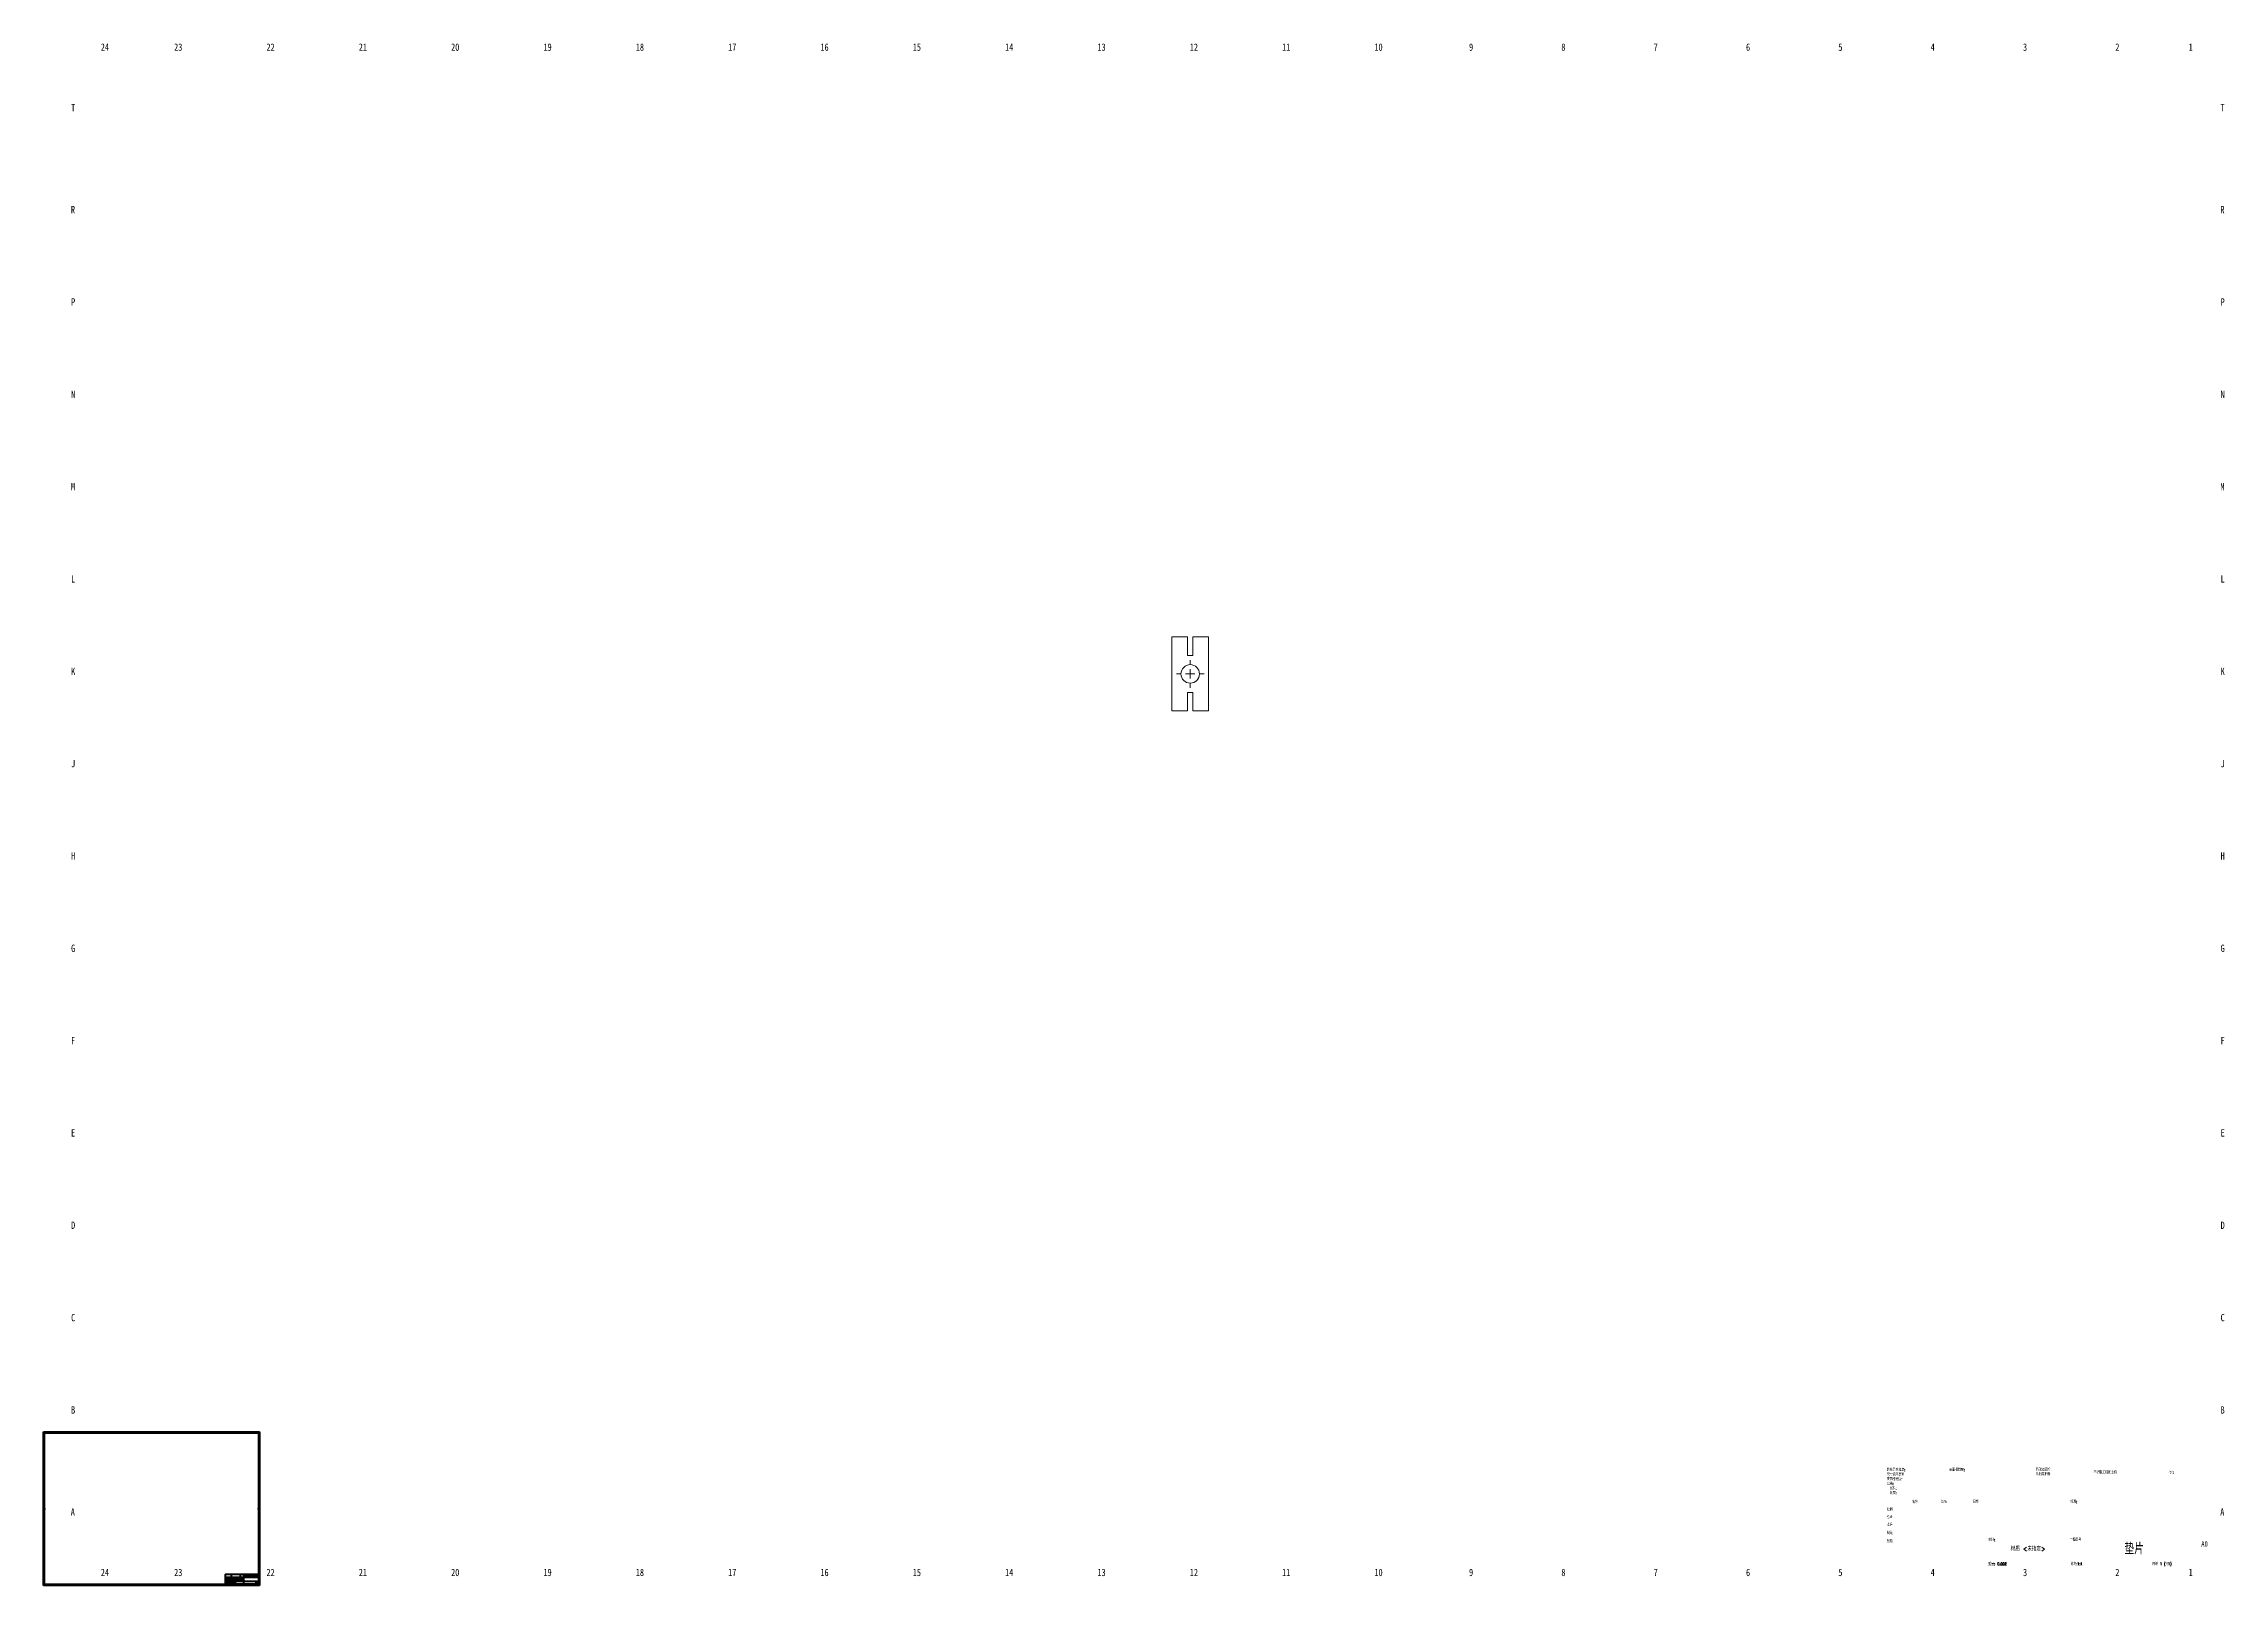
# Model space of a CAD drawing. Header units: millimetres. Extents: x 2 to 1182, y 0 to 835.
import ezdxf

# ---------------------------------------------------------------- set-up
doc = ezdxf.new("R2010")
doc.units = ezdxf.units.MM
doc.styles.add('SLDTEXTSTYLE0', font='TXT', dxfattribs={"width": 0.75})
doc.styles.add('SLDTEXTSTYLE1', font='TXT', dxfattribs={"width": 0.75, "bigfont": 'bigfont'})
doc.styles.add('SLDTEXTSTYLE2', font='TXT', dxfattribs={"width": 0.694444, "bigfont": 'bigfont'})

# ---------------------------------------------------------------- blocks, each defined once
blk = doc.blocks.new('SW_NOTE_0')
at = {"color": 0, "linetype": 'Continuous', "lineweight": 0, "char_height": 1.5, "attachment_point": 1, "style": 'SLDTEXTSTYLE1'}
for s, insert in [('\\M+18F9C\\M+194F1另\\M+18A4F\\M+18E77\\M+192E8:', (0, 1.9)), ('\\M+18EDA\\M+190A1\\M+18E67\\M+19770\\M+19F7C\\M+195C4', (0, -0.6)), ('\\M+1955C\\M+196CA\\M+19165糙\\M+19378:', (0, -3.1)), ('\\M+18CF6\\M+18DB7:', (0, -5.6)), ('线\\M+190AB:', (1.7, -8.1)), ('\\M+18A70\\M+19378:', (1.7, -10.6))]:
    blk.add_mtext(s, dxfattribs=dict(at, insert=insert))
blk = doc.blocks.new('SW_NOTE_1')
at = {"color": 0, "linetype": 'Continuous', "lineweight": 0, "char_height": 1.5, "attachment_point": 1, "style": 'SLDTEXTSTYLE1'}
for s, insert in [('\\M+18FAB锐边\\M+190B4\\M+18F9C', (0, 1.9)), ('\\M+196D1\\M+18E68\\M+19BF3\\M+190DC\\M+19266', (0, -0.6))]:
    blk.add_mtext(s, dxfattribs=dict(at, insert=insert))
blk = doc.blocks.new('SW_CENTERMARKSYMBOL_0')
at = {"color": 0, "linetype": 'Continuous', "lineweight": 0}
for p, q in [((-5, 0), (-7.5, 0)), ((0, 0), (-2.5, 0)), ((0, 5), (0, 7.5)), ((0, 0), (0, 2.5)), ((0, 0), (0, -2.5)), ((0, 0), (2.5, 0)), ((5, 0), (7.5, 0)), ((0, -5), (0, -7.5))]:
    blk.add_line(p, q, dxfattribs=at)

msp = doc.modelspace()

# ---------------------------------------------------------------- linework, layer by layer
at = {"color": 7, "linetype": 'Continuous', "lineweight": 15}
for p, q in [((612.4, 474.1), (612.4, 514.1)), ((612.4, 514.1), (620.9, 514.1)), ((620.9, 504.1), (620.9, 514.1)), ((623.9, 514.1), (632.4, 514.1)), ((623.9, 504.1), (623.9, 514.1)), ((632.4, 474.1), (632.4, 514.1)), ((620.9, 504.1), (623.9, 504.1)), ((612.4, 474.1), (620.9, 474.1)), ((620.9, 484.1), (623.9, 484.1)), ((620.9, 474.1), (620.9, 484.1)), ((623.9, 474.1), (623.9, 484.1)), ((623.9, 474.1), (632.4, 474.1))]:
    msp.add_line(p, q, dxfattribs=at)
at = {"color": 7, "linetype": 'Continuous', "lineweight": 60}
for p, q in [((1.5, 0.5), (1.5, 83.6)), ((1.5, 83.6), (118.4, 83.6)), ((2, 1), (2, 83.1)), ((2, 83.1), (117.9, 83.1)), ((117.9, 83.1), (117.9, 1)), ((118.4, 83.6), (118.4, 0.5)), ((118.4, 0.5), (1.5, 0.5)), ((117.9, 1), (2, 1))]:
    msp.add_line(p, q, dxfattribs=at)
at = {"color": 7, "linetype": 'Continuous', "lineweight": 30}
for p, q in [((4.9, 83.1), (4.9, 83.6)), ((10, 83.1), (10, 83.6)), ((14.9, 83.1), (14.9, 83.6)), ((19.9, 83.1), (19.9, 83.6)), ((24.9, 83.1), (24.9, 83.6)), ((29.9, 83.1), (29.9, 83.6)), ((35, 83.1), (35, 83.6)), ((40, 83.1), (40, 83.6)), ((45, 83.1), (45, 83.6)), ((50, 83.1), (50, 83.6)), ((55, 83.1), (55, 83.6)), ((60, 83.6), (60, 82.6)), ((60, 83.1), (60, 83.6)), ((65, 83.1), (65, 83.6)), ((70, 83.1), (70, 83.6)), ((75, 83.1), (75, 83.6)), ((80, 83.1), (80, 83.6)), ((85, 83.1), (85, 83.6)), ((90, 83.1), (90, 83.6)), ((95, 83.1), (95, 83.6)), ((100, 83.1), (100, 83.6)), ((105, 83.1), (105, 83.6)), ((110, 83.1), (110, 83.6)), ((115, 83.1), (115, 83.6)), ((2, 77.1), (1.5, 77.1)), ((2, 72), (1.5, 72)), ((117.9, 77.1), (118.4, 77.1)), ((117.9, 72), (118.4, 72)), ((2, 67), (1.5, 67)), ((2, 62.1), (1.5, 62.1)), ((117.9, 67), (118.4, 67)), ((117.9, 62.1), (118.4, 62.1)), ((2, 57), (1.5, 57)), ((2, 52), (1.5, 52)), ((117.9, 57), (118.4, 57)), ((117.9, 52), (118.4, 52)), ((2, 47), (1.5, 47)), ((1.5, 42), (2.5, 42)), ((2, 42), (1.5, 42)), ((2, 37), (1.5, 37)), ((118.4, 42), (117.4, 42)), ((117.9, 47), (118.4, 47)), ((117.9, 42), (118.4, 42)), ((117.9, 37), (118.4, 37)), ((2, 32), (1.5, 32)), ((2, 27.1), (1.5, 27.1)), ((117.9, 32), (118.4, 32)), ((117.9, 27.1), (118.4, 27.1)), ((2, 22.1), (1.5, 22.1)), ((2, 17.1), (1.5, 17.1)), ((2, 12.1), (1.5, 12.1)), ((117.9, 22.1), (118.4, 22.1)), ((117.9, 17.1), (118.4, 17.1)), ((117.9, 12.1), (118.4, 12.1)), ((2, 7), (1.5, 7)), ((4.9, 1), (4.9, 0.5)), ((10, 1), (10, 0.5)), ((14.9, 1), (14.9, 0.5)), ((19.9, 1), (19.9, 0.5)), ((24.9, 1), (24.9, 0.5)), ((29.9, 1), (29.9, 0.5)), ((35, 1), (35, 0.5)), ((40, 1), (40, 0.5)), ((45, 1), (45, 0.5)), ((50, 1), (50, 0.5)), ((55, 1), (55, 0.5)), ((60, 0.5), (60, 1.5)), ((60, 1), (60, 0.5)), ((65, 1), (65, 0.5)), ((70, 1), (70, 0.5)), ((75, 1), (75, 0.5)), ((80, 1), (80, 0.5)), ((85, 1), (85, 0.5)), ((90, 1), (90, 0.5)), ((95, 1), (95, 0.5)), ((100, 1), (100, 0.5)), ((105, 1), (105, 0.5)), ((110, 1), (110, 0.5)), ((115, 1), (115, 0.5)), ((117.9, 7), (118.4, 7))]:
    msp.add_line(p, q, dxfattribs=at)
at = {"color": 7, "linetype": 'Continuous', "lineweight": 40}
for p, q in [((99.9, 6.5), (117.9, 6.5)), ((99.9, 6.5), (99.9, 1)), ((117.9, 4.8), (99.9, 4.8)), ((109.8, 4.4), (99.9, 4.4)), ((109.8, 4), (99.9, 4)), ((109.8, 3.5), (99.9, 3.5)), ((109.8, 3.1), (99.9, 3.1)), ((105.4, 2.7), (99.9, 2.7)), ((105.4, 2.3), (99.9, 2.3)), ((105.4, 1.9), (99.9, 1.9)), ((99.9, 1.4), (117.9, 1.4)), ((100.7, 4.8), (100.7, 1)), ((102.6, 4.8), (102.6, 1)), ((103.3, 4.8), (103.3, 6.5)), ((104.3, 4.8), (104.3, 1)), ((105.4, 1), (105.4, 4.8)), ((105.4, 2.7), (117.9, 2.7)), ((106.4, 3.1), (106.4, 4.8)), ((108, 6.5), (108, 2.7)), ((109.8, 6.5), (109.8, 1)), ((117.9, 5.9), (109.8, 5.9)), ((114.2, 1), (114.2, 1.4)), ((115, 5.9), (115, 6.5)), ((116.6, 1.4), (116.6, 2.7)), ((117.9, 1.9), (116.6, 1.9))]:
    msp.add_line(p, q, dxfattribs=at)
at = {"color": 7, "linetype": 'Continuous', "lineweight": 15}
msp.add_circle((622.4, 494.1), 5, dxfattribs=at)

# ---------------------------------------------------------------- block references
at = {"color": 7, "linetype": 'Continuous', "lineweight": 0}
for name, p in [('SW_CENTERMARKSYMBOL_0', (622.4, 494.1)), ('SW_NOTE_0', (999.6, 62)), ('SW_NOTE_1', (1080.3, 62.1))]:
    msp.add_blockref(name, p, dxfattribs=at)

# ---------------------------------------------------------------- texts
for s, insert, char_height, attachment_point, style in [('24', (34.7, 835.5), 3.97, 2, 'SLDTEXTSTYLE0'), ('23', (74.4, 835.5), 3.97, 2, 'SLDTEXTSTYLE0'), ('22', (124.4, 835.5), 3.97, 2, 'SLDTEXTSTYLE0'), ('21', (174.4, 835.5), 3.97, 2, 'SLDTEXTSTYLE0'), ('20', (224.4, 835.5), 3.97, 2, 'SLDTEXTSTYLE0'), ('19', (274.4, 835.5), 3.97, 2, 'SLDTEXTSTYLE0'), ('18', (324.4, 835.5), 3.97, 2, 'SLDTEXTSTYLE0'), ('17', (374.4, 835.5), 3.97, 2, 'SLDTEXTSTYLE0'), ('16', (424.4, 835.5), 3.97, 2, 'SLDTEXTSTYLE0'), ('15', (474.4, 835.5), 3.97, 2, 'SLDTEXTSTYLE0'), ('14', (524.4, 835.5), 3.97, 2, 'SLDTEXTSTYLE0'), ('13', (574.4, 835.5), 3.97, 2, 'SLDTEXTSTYLE0'), ('12', (624.4, 835.5), 3.97, 2, 'SLDTEXTSTYLE0'), ('11', (674.4, 835.5), 3.97, 2, 'SLDTEXTSTYLE0'), ('10', (724.4, 835.5), 3.97, 2, 'SLDTEXTSTYLE0'), ('9', (774.5, 835.5), 3.97, 2, 'SLDTEXTSTYLE0'), ('8', (824.5, 835.5), 3.97, 2, 'SLDTEXTSTYLE0'), ('7', (874.5, 835.5), 3.97, 2, 'SLDTEXTSTYLE0'), ('6', (924.5, 835.5), 3.97, 2, 'SLDTEXTSTYLE0'), ('5', (974.5, 835.5), 3.97, 2, 'SLDTEXTSTYLE0'), ('4', (1024.5, 835.5), 3.97, 2, 'SLDTEXTSTYLE0'), ('3', (1074.5, 835.5), 3.97, 2, 'SLDTEXTSTYLE0'), ('2', (1124.5, 835.5), 3.97, 2, 'SLDTEXTSTYLE0'), ('1', (1164.2, 835.5), 3.97, 2, 'SLDTEXTSTYLE0'), ('T', (17.5, 802.7), 3.97, 2, 'SLDTEXTSTYLE0'), ('T', (1181.5, 802.7), 3.97, 2, 'SLDTEXTSTYLE0'), ('R', (17.4, 747.5), 3.97, 2, 'SLDTEXTSTYLE0'), ('R', (1181.4, 747.5), 3.97, 2, 'SLDTEXTSTYLE0'), ('P', (17.5, 697.5), 3.97, 2, 'SLDTEXTSTYLE0'), ('P', (1181.5, 697.5), 3.97, 2, 'SLDTEXTSTYLE0'), ('N', (17.5, 647.5), 3.97, 2, 'SLDTEXTSTYLE0'), ('N', (1181.5, 647.5), 3.97, 2, 'SLDTEXTSTYLE0'), ('M', (17.4, 597.5), 3.97, 2, 'SLDTEXTSTYLE0'), ('M', (1181.4, 597.5), 3.97, 2, 'SLDTEXTSTYLE0'), ('L', (17.5, 547.5), 3.97, 2, 'SLDTEXTSTYLE0'), ('L', (1181.5, 547.5), 3.97, 2, 'SLDTEXTSTYLE0'), ('K', (17.5, 497.5), 3.97, 2, 'SLDTEXTSTYLE0'), ('K', (1181.5, 497.5), 3.97, 2, 'SLDTEXTSTYLE0'), ('J', (17.5, 447.5), 3.97, 2, 'SLDTEXTSTYLE0'), ('J', (1181.5, 447.5), 3.97, 2, 'SLDTEXTSTYLE0'), ('H', (17.5, 397.5), 3.97, 2, 'SLDTEXTSTYLE0'), ('H', (1181.5, 397.5), 3.97, 2, 'SLDTEXTSTYLE0'), ('G', (17.5, 347.5), 3.97, 2, 'SLDTEXTSTYLE0'), ('G', (1181.5, 347.5), 3.97, 2, 'SLDTEXTSTYLE0'), ('F', (17.5, 297.5), 3.97, 2, 'SLDTEXTSTYLE0'), ('F', (1181.5, 297.5), 3.97, 2, 'SLDTEXTSTYLE0'), ('E', (17.5, 247.5), 3.97, 2, 'SLDTEXTSTYLE0'), ('E', (1181.5, 247.5), 3.97, 2, 'SLDTEXTSTYLE0'), ('D', (17.5, 197.5), 3.97, 2, 'SLDTEXTSTYLE0'), ('D', (1181.5, 197.5), 3.97, 2, 'SLDTEXTSTYLE0'), ('C', (17.5, 147.5), 3.97, 2, 'SLDTEXTSTYLE0'), ('C', (1181.5, 147.5), 3.97, 2, 'SLDTEXTSTYLE0'), ('B', (17.5, 97.5), 3.97, 2, 'SLDTEXTSTYLE0'), ('B', (1181.5, 97.5), 3.97, 2, 'SLDTEXTSTYLE0'), ('\\M+1955C\\M+196CA\\M+19165糙\\M+19378:', (1033.4, 63.9), 1.5, 1, 'SLDTEXTSTYLE1'), ('\\M+19573调\\M+190AE\\M+18D48\\M+192F6图\\M+194E4\\M+197E1', (1111.6, 62.5), 1.5, 1, 'SLDTEXTSTYLE1'), ('\\M+18F43订', (1152.3, 62.3), 1.5, 1, 'SLDTEXTSTYLE1'), ('A', (17.3, 42.2), 3.97, 2, 'SLDTEXTSTYLE0'), ('绘\\M+190A7', (999.7, 42.4), 1.5, 1, 'SLDTEXTSTYLE1'), ('检查', (999.6, 38.2), 1.5, 1, 'SLDTEXTSTYLE1'), ('\\M+196BC\\M+18FCC', (1013.3, 46.5), 1.5, 1, 'SLDTEXTSTYLE1'), ('签\\M+196BC', (1029, 46.6), 1.5, 1, 'SLDTEXTSTYLE1'), ('\\M+193FA\\M+18AFA', (1046.2, 46.6), 1.5, 1, 'SLDTEXTSTYLE1'), ('标题:', (1099, 46.6), 1.5, 1, 'SLDTEXTSTYLE1'), ('A', (1181.3, 42.2), 3.97, 2, 'SLDTEXTSTYLE0'), ('\\M+194E1\\M+18F79', (999.6, 34.2), 1.5, 1, 'SLDTEXTSTYLE1'), ('\\M+190A7\\M+191A2', (999.7, 29.7), 1.5, 1, 'SLDTEXTSTYLE1'), ('验检', (999.7, 25.3), 1.5, 1, 'SLDTEXTSTYLE1'), ('\\M+18DDE\\M+197BF:', (1054.6, 26), 1.5, 1, 'SLDTEXTSTYLE1'), ('\\M+18D48\\M+192F6图\\M+18D86', (1098.6, 26), 1.5, 1, 'SLDTEXTSTYLE1'), ('垫\\M+195D0', (1133.6, 23.6), 6.35, 2, 'SLDTEXTSTYLE1'), ('A0', (1169.9, 24.4), 2.91, 1, 'SLDTEXTSTYLE0'), ('\\M+18F64\\M+197CA: 0.002', (1054.6, 12.9), 1.499, 1, 'SLDTEXTSTYLE1'), ('\\M+18DDE质 <\\M+196A2\\M+18E77\\M+192E8>', (1076, 21.5), 2.381, 2, 'SLDTEXTSTYLE1'), ('\\M+194E4\\M+197E1:1:1', (1099.1, 12.9), 1.5, 1, 'SLDTEXTSTYLE1'), ('图纸 1 (\\M+18BA41)', (1143.5, 12.9), 1.5, 1, 'SLDTEXTSTYLE2'), ('24', (34.7, 9.5), 3.97, 2, 'SLDTEXTSTYLE0'), ('23', (74.4, 9.5), 3.97, 2, 'SLDTEXTSTYLE0'), ('22', (124.4, 9.5), 3.97, 2, 'SLDTEXTSTYLE0'), ('21', (174.4, 9.5), 3.97, 2, 'SLDTEXTSTYLE0'), ('20', (224.4, 9.5), 3.97, 2, 'SLDTEXTSTYLE0'), ('19', (274.4, 9.5), 3.97, 2, 'SLDTEXTSTYLE0'), ('18', (324.4, 9.5), 3.97, 2, 'SLDTEXTSTYLE0'), ('17', (374.4, 9.5), 3.97, 2, 'SLDTEXTSTYLE0'), ('16', (424.4, 9.5), 3.97, 2, 'SLDTEXTSTYLE0'), ('15', (474.4, 9.5), 3.97, 2, 'SLDTEXTSTYLE0'), ('14', (524.4, 9.5), 3.97, 2, 'SLDTEXTSTYLE0'), ('13', (574.4, 9.5), 3.97, 2, 'SLDTEXTSTYLE0'), ('12', (624.4, 9.5), 3.97, 2, 'SLDTEXTSTYLE0'), ('11', (674.4, 9.5), 3.97, 2, 'SLDTEXTSTYLE0'), ('10', (724.4, 9.5), 3.97, 2, 'SLDTEXTSTYLE0'), ('9', (774.5, 9.5), 3.97, 2, 'SLDTEXTSTYLE0'), ('8', (824.5, 9.5), 3.97, 2, 'SLDTEXTSTYLE0'), ('7', (874.5, 9.5), 3.97, 2, 'SLDTEXTSTYLE0'), ('6', (924.5, 9.5), 3.97, 2, 'SLDTEXTSTYLE0'), ('5', (974.5, 9.5), 3.97, 2, 'SLDTEXTSTYLE0'), ('4', (1024.5, 9.5), 3.97, 2, 'SLDTEXTSTYLE0'), ('3', (1074.5, 9.5), 3.97, 2, 'SLDTEXTSTYLE0'), ('2', (1124.5, 9.5), 3.97, 2, 'SLDTEXTSTYLE0'), ('1', (1164.2, 9.5), 3.97, 2, 'SLDTEXTSTYLE0')]:
    msp.add_mtext(s, dxfattribs=dict(at, insert=insert, char_height=char_height, attachment_point=attachment_point, style=style))

doc.saveas('drawing.dxf')
